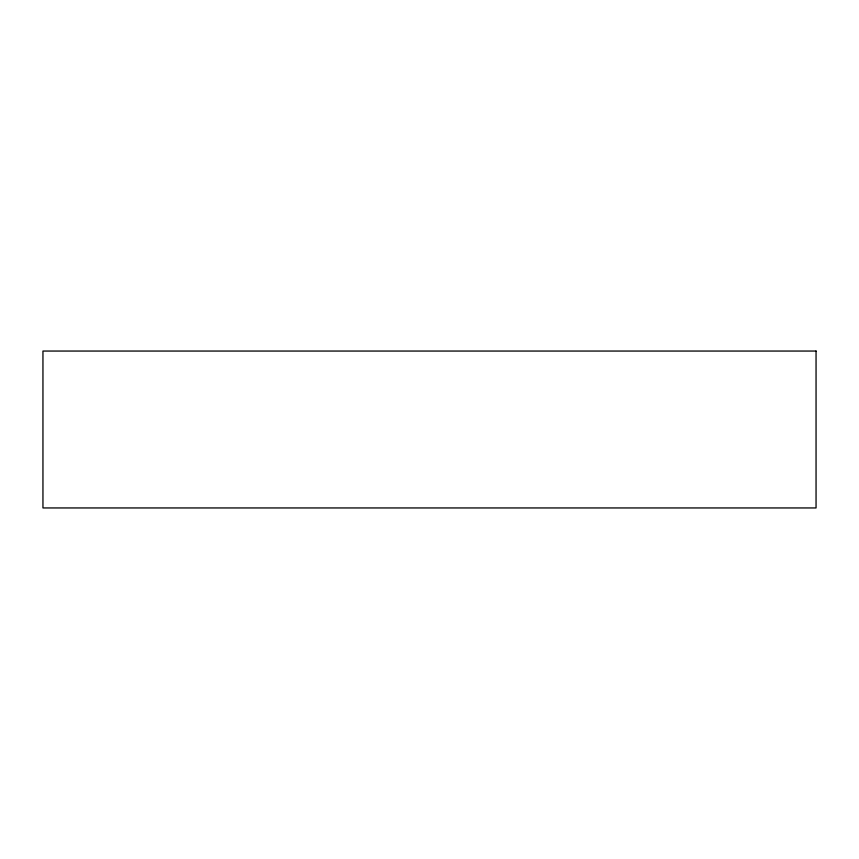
<?xml version="1.0" encoding="UTF-8"?>
<svg xmlns="http://www.w3.org/2000/svg" width="859" height="859" viewBox="0 0 859 859"><rect width="100%" height="100%" fill="white"/><g stroke="black" fill="none" stroke-linecap="round" stroke-linejoin="round"><path stroke-width="1.29" d="M816.05 351.052L42.95 351.052L42.95 507.948L816.05 507.948L816.05 351.052"/></g></svg>
